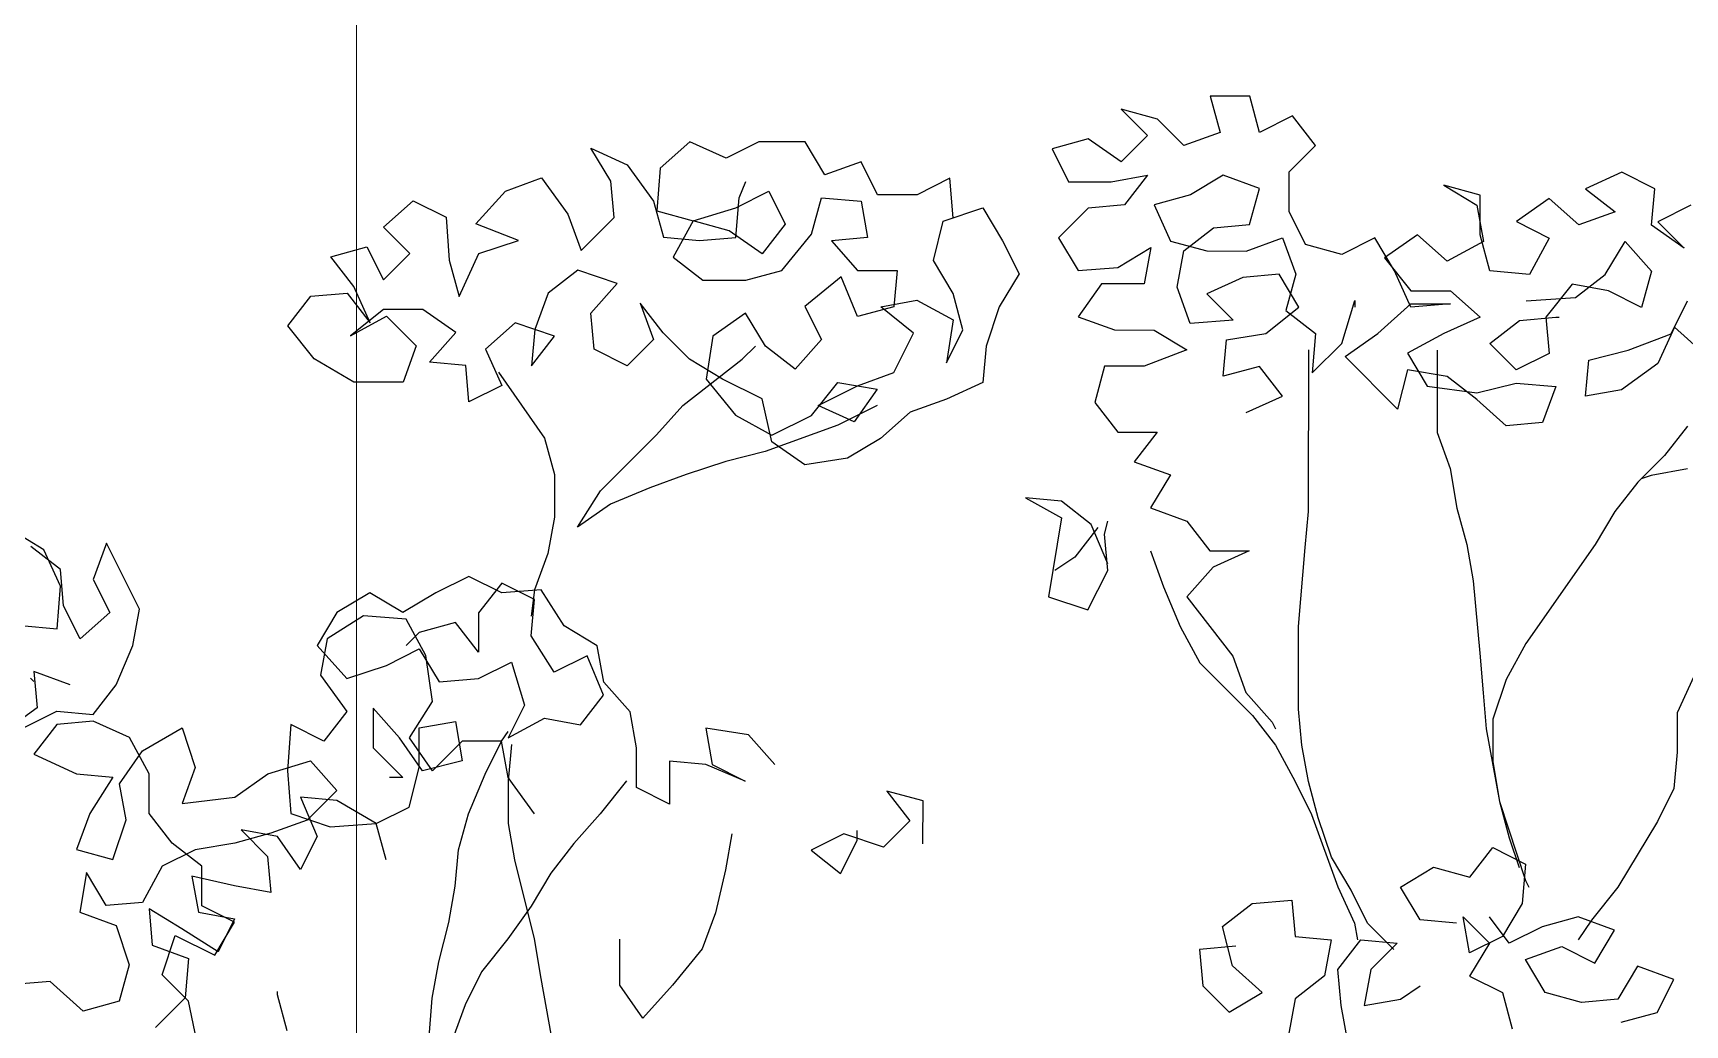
# Model space of a CAD drawing. Header units: millimetres. Extents: x 684983 to 685377, y 990360 to 990509.
# Drawn here: x 685187.835 to 685188.559, y 990424.189 to 990424.623 of the extents above; entities that cross this region are included whole.
import ezdxf

# ---------------------------------------------------------------- set-up
doc = ezdxf.new("R2010")
doc.units = ezdxf.units.MM
doc.layers.add('grid', color=8, linetype='Continuous', lineweight=9)
doc.layers.add('TEAK', color=7, linetype='Continuous')

# ---------------------------------------------------------------- blocks, each defined once
blk = doc.blocks.new('A$C25655A80')
at = {"color": 62}
for p, q in [((-0.01827, 2.09854), (-0.01539, 2.08796)), ((-0.00673, 2.09853), (-0.01827, 2.09854)), ((-0.00386, 2.08795), (-0.00673, 2.09853)), ((-0.04423, 2.09472), (-0.03654, 2.08702)), ((-0.03365, 2.09182), (-0.04423, 2.09472)), ((0.00576, 2.09275), (-0.00386, 2.08795)), ((0.01248, 2.08409), (0.00576, 2.09275)), ((-0.02597, 2.08413), (-0.03365, 2.09182)), ((-0.01539, 2.08796), (-0.02597, 2.08413)), ((-0.19901, 2.08332), (-0.18844, 2.07851)), ((-0.19325, 2.07371), (-0.19901, 2.08332)), ((-0.17016, 2.08522), (-0.17882, 2.07754)), ((-0.15959, 2.0804), (-0.17016, 2.08522)), ((-0.14998, 2.0852), (-0.15959, 2.0804)), ((-0.13652, 2.08519), (-0.14998, 2.0852)), ((-0.13076, 2.07557), (-0.13652, 2.08519)), ((-0.05385, 2.08607), (-0.06442, 2.0832)), ((-0.06442, 2.0832), (-0.05963, 2.07358)), ((-0.04424, 2.07934), (-0.05385, 2.08607)), ((-0.03654, 2.08702), (-0.04424, 2.07934)), ((0.00478, 2.07641), (0.01248, 2.08409)), ((-0.18844, 2.07851), (-0.18075, 2.06793)), ((-0.12018, 2.07941), (-0.13076, 2.07557)), ((-0.11538, 2.06979), (-0.12018, 2.07941)), ((-0.22401, 2.07085), (-0.21343, 2.07469)), ((-0.21343, 2.07469), (-0.20575, 2.0641)), ((-0.19229, 2.06313), (-0.19325, 2.07371)), ((-0.17882, 2.07754), (-0.1798, 2.06504)), ((-0.15576, 2.06886), (-0.15383, 2.07367)), ((-0.09423, 2.07458), (-0.10385, 2.06978)), ((-0.09328, 2.06304), (-0.09423, 2.07458)), ((-0.05963, 2.07358), (-0.04713, 2.07357)), ((-0.04713, 2.07357), (-0.03655, 2.07548)), ((-0.03655, 2.07548), (-0.04329, 2.06684)), ((-0.01444, 2.07546), (-0.02406, 2.06971)), ((-0.00387, 2.07161), (-0.01444, 2.07546)), ((0.00477, 2.06487), (0.00478, 2.07641)), ((0.10188, 2.07632), (0.0913, 2.07152)), ((0.11148, 2.0715), (0.10188, 2.07632)), ((-0.23267, 2.06124), (-0.22401, 2.07085)), ((-0.15673, 2.05733), (-0.15576, 2.06886)), ((-0.15672, 2.06598), (-0.14711, 2.07078)), ((-0.14711, 2.07078), (-0.14231, 2.06116)), ((-0.13462, 2.05827), (-0.13173, 2.06884)), ((-0.13173, 2.06884), (-0.12019, 2.06787)), ((-0.10385, 2.06978), (-0.11538, 2.06979)), ((-0.02406, 2.06971), (-0.03464, 2.06683)), ((-0.00677, 2.06104), (-0.00387, 2.07161)), ((0.04996, 2.07252), (0.05957, 2.06674)), ((0.06053, 2.06963), (0.04996, 2.07252)), ((0.06052, 2.05809), (0.06053, 2.06963)), ((0.08072, 2.06865), (0.0711, 2.06193)), ((0.08936, 2.06095), (0.08072, 2.06865)), ((0.0913, 2.07152), (0.09994, 2.06479)), ((0.11051, 2.06093), (0.11148, 2.0715)), ((-0.25959, 2.06031), (-0.25093, 2.06799)), ((-0.25093, 2.06799), (-0.24132, 2.06318)), ((-0.20575, 2.0641), (-0.20192, 2.05353)), ((-0.18075, 2.06793), (-0.17788, 2.05735)), ((-0.1798, 2.06504), (-0.16922, 2.06215)), ((-0.16922, 2.06215), (-0.15672, 2.06598)), ((-0.12019, 2.06787), (-0.11828, 2.05729)), ((-0.09617, 2.06208), (-0.08463, 2.06592)), ((-0.08463, 2.06592), (-0.07887, 2.0563)), ((-0.05386, 2.06589), (-0.06252, 2.05724)), ((-0.04329, 2.06684), (-0.05386, 2.06589)), ((-0.03464, 2.06683), (-0.02984, 2.05625)), ((0.00957, 2.05525), (0.00477, 2.06487)), ((0.05957, 2.06674), (0.06148, 2.05617)), ((0.09994, 2.06479), (0.08936, 2.06095)), ((0.12205, 2.06669), (0.11244, 2.06189)), ((-0.2519, 2.05261), (-0.25959, 2.06031)), ((-0.24132, 2.06318), (-0.24037, 2.05068)), ((-0.22018, 2.05643), (-0.23267, 2.06124)), ((-0.20192, 2.05353), (-0.19229, 2.06313)), ((-0.16922, 2.06215), (-0.175, 2.05158)), ((-0.15865, 2.05925), (-0.16922, 2.06215)), ((-0.14905, 2.05252), (-0.15865, 2.05925)), ((-0.14231, 2.06116), (-0.14905, 2.05252)), ((-0.09906, 2.05055), (-0.09617, 2.06208)), ((-0.026, 2.05336), (-0.01734, 2.06009)), ((-0.01734, 2.06009), (-0.00677, 2.06104)), ((0.0711, 2.06193), (0.08071, 2.05711)), ((0.12012, 2.05419), (0.11051, 2.06093)), ((0.11244, 2.06189), (0.12012, 2.05419)), ((-0.27498, 2.05167), (-0.2644, 2.05454)), ((-0.2644, 2.05454), (-0.2596, 2.04493)), ((-0.23172, 2.05259), (-0.22018, 2.05643)), ((-0.17788, 2.05735), (-0.16731, 2.05638)), ((-0.16731, 2.05638), (-0.15673, 2.05733)), ((-0.14328, 2.0477), (-0.13462, 2.05827)), ((-0.11828, 2.05729), (-0.12885, 2.05634)), ((-0.12885, 2.05634), (-0.12117, 2.04768)), ((-0.07887, 2.0563), (-0.07407, 2.04668)), ((-0.06252, 2.05724), (-0.05677, 2.04763)), ((-0.04523, 2.04858), (-0.03561, 2.05434)), ((-0.03561, 2.05434), (-0.03754, 2.04376)), ((-0.02984, 2.05625), (-0.01927, 2.05336)), ((-0.00773, 2.05335), (0.00284, 2.05718)), ((0.00284, 2.05718), (0.00668, 2.04661)), ((0.02014, 2.05236), (0.00957, 2.05525)), ((0.02976, 2.05716), (0.02014, 2.05236)), ((0.03552, 2.04754), (0.02976, 2.05716)), ((0.04226, 2.05811), (0.03264, 2.05139)), ((0.0509, 2.05041), (0.04226, 2.05811)), ((0.06148, 2.05617), (0.0509, 2.05041)), ((0.0634, 2.04752), (0.06052, 2.05809)), ((0.08071, 2.05711), (0.07493, 2.04654)), ((0.09704, 2.04652), (0.10282, 2.05613)), ((0.10282, 2.05613), (0.1105, 2.04747)), ((-0.26826, 2.04301), (-0.27498, 2.05167)), ((-0.2596, 2.04493), (-0.2519, 2.05261)), ((-0.24037, 2.05068), (-0.2375, 2.0401)), ((-0.2375, 2.0401), (-0.23172, 2.05259)), ((-0.175, 2.05158), (-0.16636, 2.04484)), ((-0.0933, 2.04093), (-0.09906, 2.05055)), ((-0.02793, 2.04279), (-0.026, 2.05336)), ((-0.01927, 2.05336), (-0.00773, 2.05335)), ((0.03264, 2.05139), (0.04032, 2.04177)), ((-0.20288, 2.04776), (-0.21154, 2.04104)), ((-0.19135, 2.0439), (-0.20288, 2.04776)), ((-0.16636, 2.04484), (-0.15386, 2.04483)), ((-0.15386, 2.04483), (-0.14328, 2.0477)), ((-0.12598, 2.04577), (-0.13656, 2.03712)), ((-0.12118, 2.03423), (-0.12598, 2.04577)), ((-0.12117, 2.04768), (-0.10964, 2.04767)), ((-0.10964, 2.04767), (-0.11061, 2.0371)), ((-0.07407, 2.04668), (-0.07985, 2.03707)), ((-0.05677, 2.04763), (-0.04523, 2.04858)), ((-0.0087, 2.04566), (-0.01928, 2.04086)), ((0.00187, 2.04661), (-0.0087, 2.04566)), ((0.00763, 2.03699), (0.00187, 2.04661)), ((0.00668, 2.04661), (0.00379, 2.03603)), ((0.04032, 2.03696), (0.03552, 2.04754)), ((0.07493, 2.04654), (0.0634, 2.04752)), ((0.08838, 2.0398), (0.09704, 2.04652)), ((0.1105, 2.04747), (0.10761, 2.0369)), ((-0.28749, 2.03149), (-0.28076, 2.04014)), ((-0.28076, 2.04014), (-0.27018, 2.04109)), ((-0.27018, 2.04109), (-0.26346, 2.03243)), ((-0.26346, 2.03243), (-0.26826, 2.04301)), ((-0.21154, 2.04104), (-0.2154, 2.03047)), ((-0.19905, 2.03526), (-0.19135, 2.0439)), ((-0.09043, 2.03035), (-0.0933, 2.04093)), ((-0.05004, 2.04377), (-0.05678, 2.03417)), ((-0.03754, 2.04376), (-0.05004, 2.04377)), ((-0.02409, 2.03221), (-0.02793, 2.04279)), ((-0.01928, 2.04086), (-0.0116, 2.03316)), ((0.04032, 2.04177), (0.05186, 2.04176)), ((0.05186, 2.04176), (0.0605, 2.03406)), ((0.07396, 2.03885), (0.08838, 2.0398)), ((0.08743, 2.04365), (0.07973, 2.03404)), ((0.098, 2.04172), (0.08743, 2.04365)), ((0.10761, 2.0369), (0.098, 2.04172)), ((-0.25961, 2.03628), (-0.26923, 2.02859)), ((-0.24807, 2.03626), (-0.25961, 2.03628)), ((-0.23847, 2.02953), (-0.24807, 2.03626)), ((-0.1981, 2.02468), (-0.19905, 2.03526)), ((-0.18463, 2.03813), (-0.18079, 2.02755)), ((-0.17791, 2.02947), (-0.18463, 2.03813)), ((-0.15387, 2.03522), (-0.16349, 2.0285)), ((-0.14811, 2.0256), (-0.15387, 2.03522)), ((-0.13656, 2.03712), (-0.13177, 2.02751)), ((-0.11061, 2.0371), (-0.12118, 2.03423)), ((-0.11445, 2.0371), (-0.10388, 2.03902)), ((-0.10485, 2.0294), (-0.11445, 2.0371)), ((-0.10388, 2.03902), (-0.09331, 2.03324)), ((-0.07985, 2.03707), (-0.0837, 2.02554)), ((-0.00199, 2.02931), (0.00763, 2.03699)), ((0.00379, 2.03603), (0.01243, 2.0293)), ((0.02012, 2.02641), (0.02398, 2.0389)), ((0.02398, 2.0389), (0.02397, 2.03698)), ((0.0307, 2.02928), (0.04032, 2.03792)), ((0.04032, 2.03792), (0.05185, 2.03791)), ((0.05185, 2.03791), (0.04032, 2.03696)), ((0.11625, 2.0292), (0.12107, 2.03881)), ((-0.27981, 2.02187), (-0.28749, 2.03149)), ((-0.26923, 2.02859), (-0.25865, 2.03435)), ((-0.25865, 2.03435), (-0.25001, 2.02569)), ((-0.22116, 2.03239), (-0.22982, 2.02471)), ((-0.20963, 2.02854), (-0.22116, 2.03239)), ((-0.2154, 2.03047), (-0.21637, 2.01989)), ((-0.09331, 2.03324), (-0.09524, 2.02074)), ((-0.09524, 2.02074), (-0.09043, 2.03035)), ((-0.05678, 2.03417), (-0.04621, 2.03031)), ((-0.04621, 2.03031), (-0.03467, 2.0303)), ((-0.03467, 2.0303), (-0.02506, 2.02452)), ((-0.0116, 2.03316), (-0.02409, 2.03221)), ((0.0605, 2.03406), (0.04992, 2.02926)), ((0.06338, 2.02637), (0.07204, 2.03309)), ((0.07204, 2.03309), (0.08261, 2.03404)), ((0.07973, 2.03404), (0.08068, 2.02347)), ((0.08261, 2.03404), (0.08357, 2.03404)), ((0.11722, 2.03112), (0.1124, 2.02055)), ((0.12586, 2.02343), (0.11722, 2.03112)), ((-0.25001, 2.02569), (-0.25386, 2.01512)), ((-0.24617, 2.02088), (-0.23847, 2.02953)), ((-0.21637, 2.01989), (-0.20963, 2.02854)), ((-0.18079, 2.02755), (-0.18849, 2.01987)), ((-0.17022, 2.02177), (-0.17791, 2.02947)), ((-0.16349, 2.0285), (-0.16542, 2.016)), ((-0.15484, 2.02176), (-0.15099, 2.0256)), ((-0.13946, 2.01886), (-0.14811, 2.0256)), ((-0.13177, 2.02751), (-0.13946, 2.01886)), ((-0.11063, 2.01787), (-0.10485, 2.0294)), ((-0.0837, 2.02554), (-0.08467, 2.01497)), ((-0.0145, 2.01682), (-0.01353, 2.0274)), ((-0.01353, 2.0274), (-0.00199, 2.02931)), ((0.01243, 2.0293), (0.01146, 2.01776)), ((0.01146, 2.01776), (0.02012, 2.02641)), ((0.02108, 2.02256), (0.0307, 2.02928)), ((0.04992, 2.02926), (0.03934, 2.0235)), ((0.07106, 2.01867), (0.06338, 2.02637)), ((0.10375, 2.02441), (0.11625, 2.0292)), ((-0.26828, 2.01513), (-0.27981, 2.02187)), ((-0.23559, 2.01991), (-0.24617, 2.02088)), ((-0.22982, 2.02471), (-0.22502, 2.01413)), ((-0.18849, 2.01987), (-0.1981, 2.02468)), ((-0.17216, 2.00832), (-0.15484, 2.02176)), ((-0.16061, 2.016), (-0.17022, 2.02177)), ((-0.02506, 2.02452), (-0.03756, 2.01973)), ((0.01046, 1.97739), (0.0105, 2.02449)), ((0.03644, 2.00717), (0.02108, 2.02256)), ((0.03934, 2.0235), (0.0451, 2.01389)), ((0.048, 2.02446), (0.04797, 2.00043)), ((0.08068, 2.02347), (0.07106, 2.01867)), ((0.09124, 2.01096), (0.09221, 2.02153)), ((0.09221, 2.02153), (0.10375, 2.02441)), ((0.1124, 2.02055), (0.10182, 2.01287)), ((-0.23464, 2.00934), (-0.23559, 2.01991)), ((-0.22598, 2.01798), (-0.21254, 1.99874)), ((-0.16542, 2.016), (-0.15678, 2.00542)), ((-0.14908, 2.01022), (-0.16061, 2.016)), ((-0.1212, 2.01404), (-0.11063, 2.01787)), ((-0.0491, 2.01974), (-0.05199, 2.00917)), ((-0.03756, 2.01973), (-0.0491, 2.01974)), ((-0.00392, 2.0197), (-0.0145, 2.01682)), ((0.0028, 2.01104), (-0.00392, 2.0197)), ((0.03934, 2.0187), (0.03644, 2.00717)), ((0.05087, 2.01677), (0.03934, 2.0187)), ((0.05952, 2.01003), (0.05087, 2.01677)), ((-0.25386, 2.01512), (-0.26828, 2.01513)), ((-0.22502, 2.01413), (-0.23464, 2.00934)), ((-0.13467, 2.0054), (-0.12697, 2.01501)), ((-0.13274, 2.00828), (-0.1212, 2.01404)), ((-0.12697, 2.01501), (-0.11544, 2.01307)), ((-0.11544, 2.01307), (-0.12217, 2.00347)), ((-0.08467, 2.01497), (-0.09525, 2.01017)), ((-0.00778, 2.00624), (0.0028, 2.01104)), ((0.0451, 2.01389), (0.05952, 2.01195)), ((0.05952, 2.01195), (0.07106, 2.01482)), ((0.07106, 2.01482), (0.08259, 2.01385)), ((0.08259, 2.01385), (0.07874, 2.00328)), ((0.10182, 2.01287), (0.09124, 2.01096)), ((-0.17986, 1.99967), (-0.17216, 2.00832)), ((-0.14621, 1.99772), (-0.14908, 2.01022)), ((-0.12217, 2.00347), (-0.13274, 2.00828)), ((-0.11544, 2.00827), (-0.12698, 2.00251)), ((-0.10583, 2.00633), (-0.11449, 1.99865)), ((-0.09525, 2.01017), (-0.10583, 2.00633)), ((-0.05199, 2.00917), (-0.04527, 2.00051)), ((0.06816, 2.00233), (0.05952, 2.01003)), ((-0.15678, 2.00542), (-0.14621, 1.99964)), ((-0.12698, 2.00251), (-0.14814, 1.99484)), ((-0.14621, 1.99964), (-0.13467, 2.0054)), ((0.07874, 2.00328), (0.06816, 2.00233)), ((0.12103, 2.00228), (0.1143, 1.99364)), ((-0.21254, 1.99874), (-0.20967, 1.98816)), ((-0.19621, 1.98335), (-0.17986, 1.99967)), ((-0.13661, 1.99098), (-0.14621, 1.99772)), ((-0.11449, 1.99865), (-0.12411, 1.99289)), ((-0.04527, 2.00051), (-0.03374, 2.0005)), ((-0.03374, 2.0005), (-0.04047, 1.99185)), ((0.04797, 2.00043), (0.05181, 1.98985)), ((-0.15968, 1.99196), (-0.17121, 1.98813)), ((-0.14814, 1.99484), (-0.15968, 1.99196)), ((-0.12411, 1.99289), (-0.13661, 1.99098)), ((-0.04047, 1.99185), (-0.0299, 1.988)), ((0.1143, 1.99364), (0.1066, 1.98595)), ((-0.20967, 1.98816), (-0.20968, 1.97567)), ((-0.17121, 1.98813), (-0.18179, 1.98429)), ((-0.0299, 1.988), (-0.03568, 1.97839)), ((0.05181, 1.98985), (0.05372, 1.97831)), ((0.11045, 1.98787), (0.10756, 1.98691)), ((0.12102, 1.98978), (0.11045, 1.98787)), ((-0.20295, 1.97278), (-0.19621, 1.98335)), ((-0.18179, 1.98429), (-0.19333, 1.9795)), ((0.1066, 1.98595), (0.09986, 1.97731)), ((-0.19333, 1.9795), (-0.20295, 1.97278)), ((-0.07221, 1.98131), (-0.06164, 1.97553)), ((-0.06163, 1.98034), (-0.07221, 1.98131)), ((-0.05299, 1.9736), (-0.06163, 1.98034)), ((-0.03568, 1.97839), (-0.02511, 1.97454)), ((0.00949, 1.96682), (0.01046, 1.97739)), ((0.05372, 1.97831), (0.0566, 1.96773)), ((0.09986, 1.97731), (0.09409, 1.9677)), ((-0.20968, 1.97567), (-0.21161, 1.9651)), ((-0.06164, 1.97553), (-0.0655, 1.95246)), ((-0.05107, 1.97264), (-0.0578, 1.96399)), ((-0.04819, 1.96206), (-0.05299, 1.9736)), ((-0.04915, 1.97071), (-0.04818, 1.97456)), ((-0.02511, 1.97454), (-0.01839, 1.96588)), ((-0.35869, 1.96619), (-0.3683, 1.97197)), ((-0.34042, 1.9681), (-0.34428, 1.95753)), ((-0.33083, 1.94886), (-0.34042, 1.9681)), ((-0.04819, 1.96014), (-0.04915, 1.97071)), ((0.0566, 1.96773), (0.05851, 1.95716)), ((0.09409, 1.9677), (0.07387, 1.93888)), ((-0.35389, 1.96042), (-0.36253, 1.96716)), ((-0.35389, 1.95561), (-0.35869, 1.96619)), ((-0.21161, 1.9651), (-0.21547, 1.95452)), ((-0.0578, 1.96399), (-0.06357, 1.96015)), ((-0.03569, 1.9659), (-0.03186, 1.95532)), ((-0.01839, 1.96588), (-0.00685, 1.96587)), ((-0.00685, 1.96587), (-0.01743, 1.96107)), ((0.00755, 1.94375), (0.00949, 1.96682)), ((-0.35294, 1.94984), (-0.35389, 1.96042)), ((-0.23469, 1.95839), (-0.24431, 1.95359)), ((-0.22508, 1.95357), (-0.23469, 1.95839)), ((-0.05397, 1.94861), (-0.04819, 1.96014)), ((-0.01743, 1.96107), (-0.02513, 1.95243)), ((-0.35486, 1.94312), (-0.35389, 1.95561)), ((-0.34428, 1.95753), (-0.33948, 1.94791)), ((-0.26353, 1.95361), (-0.27315, 1.94785)), ((-0.25392, 1.94783), (-0.26353, 1.95361)), ((-0.24431, 1.95359), (-0.25392, 1.94783)), ((-0.22508, 1.95646), (-0.23181, 1.94781)), ((-0.21547, 1.95164), (-0.22508, 1.95646)), ((-0.21354, 1.95452), (-0.22508, 1.95357)), ((-0.21547, 1.95452), (-0.21643, 1.94683)), ((-0.20682, 1.94394), (-0.21354, 1.95452)), ((-0.03186, 1.95532), (-0.02706, 1.94378)), ((0.05851, 1.95716), (0.06041, 1.93601)), ((-0.34814, 1.94023), (-0.35294, 1.94984)), ((-0.33276, 1.93829), (-0.33083, 1.94886)), ((-0.21644, 1.94107), (-0.21547, 1.95164)), ((-0.0655, 1.95246), (-0.05397, 1.94861)), ((-0.02513, 1.95243), (-0.01169, 1.93511)), ((-0.36544, 1.94409), (-0.35486, 1.94312)), ((-0.33948, 1.94791), (-0.34814, 1.94023)), ((-0.27315, 1.94785), (-0.27893, 1.93824)), ((-0.26546, 1.94688), (-0.27604, 1.94016)), ((-0.25296, 1.94591), (-0.26546, 1.94688)), ((-0.24721, 1.93533), (-0.25296, 1.94591)), ((-0.23855, 1.94493), (-0.24912, 1.94206)), ((-0.23182, 1.93627), (-0.23855, 1.94493)), ((-0.23181, 1.94781), (-0.23182, 1.93627)), ((-0.19722, 1.93817), (-0.20682, 1.94394)), ((-0.02706, 1.94378), (-0.0213, 1.9332)), ((0.00753, 1.91971), (0.00755, 1.94375)), ((-0.27604, 1.94016), (-0.27797, 1.92959)), ((-0.24912, 1.94206), (-0.25297, 1.93822)), ((-0.20972, 1.93049), (-0.21644, 1.94107)), ((0.07387, 1.93888), (0.06809, 1.92831)), ((-0.33758, 1.92676), (-0.33276, 1.93829)), ((-0.27893, 1.93824), (-0.27028, 1.92862)), ((-0.25874, 1.93245), (-0.24913, 1.93725)), ((-0.24913, 1.93725), (-0.24337, 1.92763)), ((-0.2453, 1.92187), (-0.24721, 1.93533)), ((-0.2001, 1.93528), (-0.20972, 1.93049)), ((-0.19531, 1.92374), (-0.2001, 1.93528)), ((-0.1953, 1.92759), (-0.19722, 1.93817)), ((-0.01169, 1.93511), (-0.00785, 1.92453)), ((0.06041, 1.93601), (0.06136, 1.92447)), ((-0.3616, 1.93063), (-0.36065, 1.92005)), ((-0.35103, 1.92677), (-0.3616, 1.93063)), ((-0.27797, 1.92959), (-0.27029, 1.91901)), ((-0.27028, 1.92862), (-0.25874, 1.93245)), ((-0.23183, 1.92858), (-0.22221, 1.93338)), ((-0.22221, 1.93338), (-0.21838, 1.92088)), ((-0.0213, 1.9332), (-0.00593, 1.9178)), ((0.12289, 1.92922), (0.11807, 1.91865)), ((-0.36257, 1.9287), (-0.36161, 1.92774)), ((-0.34431, 1.91811), (-0.33758, 1.92676)), ((-0.24337, 1.92763), (-0.23183, 1.92858)), ((-0.18762, 1.91893), (-0.1953, 1.92759)), ((-0.00785, 1.92453), (-0.00017, 1.91588)), ((0.06136, 1.92447), (0.06231, 1.9139)), ((0.06809, 1.92831), (0.06424, 1.91678)), ((-0.36065, 1.92005), (-0.37123, 1.91237)), ((-0.3645, 1.91429), (-0.35489, 1.91908)), ((-0.35489, 1.91908), (-0.34431, 1.91811)), ((-0.2626, 1.91996), (-0.26261, 1.90842)), ((-0.25492, 1.9113), (-0.2626, 1.91996)), ((-0.25203, 1.9113), (-0.2453, 1.92187)), ((-0.21838, 1.92088), (-0.2232, 1.91127)), ((-0.20204, 1.9151), (-0.19531, 1.92374)), ((0.00848, 1.90914), (0.00753, 1.91971)), ((-0.35489, 1.91524), (-0.36163, 1.90659)), ((-0.34431, 1.91619), (-0.35489, 1.91524)), ((-0.33374, 1.91137), (-0.34431, 1.91619)), ((-0.28664, 1.91518), (-0.28761, 1.90172)), ((-0.27703, 1.91036), (-0.28664, 1.91518)), ((-0.27029, 1.91901), (-0.27703, 1.91036)), ((-0.24915, 1.91418), (-0.23857, 1.91609)), ((-0.23857, 1.91609), (-0.23666, 1.90456)), ((-0.2232, 1.91127), (-0.21262, 1.91703)), ((-0.21262, 1.91703), (-0.20204, 1.9151)), ((-0.18571, 1.90835), (-0.18762, 1.91893)), ((-0.00593, 1.9178), (0.00079, 1.90915)), ((-0.00017, 1.91588), (0.00079, 1.91395)), ((0.06424, 1.91678), (0.06423, 1.90428)), ((0.11807, 1.91865), (0.11806, 1.90712)), ((-0.32799, 1.90079), (-0.33374, 1.91137)), ((-0.3299, 1.90753), (-0.31836, 1.91424)), ((-0.31836, 1.91424), (-0.31453, 1.9027)), ((-0.2482, 1.90168), (-0.25492, 1.9113)), ((-0.24531, 1.90168), (-0.25203, 1.9113)), ((-0.24916, 1.90264), (-0.24915, 1.91418)), ((-0.23665, 1.91032), (-0.24531, 1.90168)), ((-0.22512, 1.91031), (-0.23665, 1.91032)), ((-0.22993, 1.9007), (-0.22512, 1.91031)), ((-0.22512, 1.91031), (-0.22319, 1.9132)), ((-0.22321, 1.89974), (-0.22512, 1.91031)), ((-0.16551, 1.9141), (-0.1636, 1.90353)), ((-0.15302, 1.91217), (-0.16551, 1.9141)), ((-0.14534, 1.90351), (-0.15302, 1.91217)), ((0.06231, 1.9139), (0.06614, 1.89274)), ((-0.36163, 1.90659), (-0.34914, 1.90081)), ((-0.33664, 1.89792), (-0.3299, 1.90753)), ((-0.26261, 1.90842), (-0.25397, 1.89977)), ((-0.22224, 1.90935), (-0.22321, 1.89878)), ((-0.18572, 1.89682), (-0.18571, 1.90835)), ((0.00079, 1.90915), (0.00654, 1.89857)), ((0.01039, 1.89856), (0.00848, 1.90914)), ((0.11806, 1.90712), (0.11709, 1.89654)), ((-0.34914, 1.90081), (-0.33856, 1.89984)), ((-0.33856, 1.89984), (-0.3453, 1.88927)), ((-0.328, 1.88926), (-0.32799, 1.90079)), ((-0.31453, 1.9027), (-0.31838, 1.89213)), ((-0.303, 1.89404), (-0.29338, 1.90076)), ((-0.29338, 1.90076), (-0.28088, 1.9046)), ((-0.28761, 1.90172), (-0.28666, 1.88922)), ((-0.28088, 1.9046), (-0.2732, 1.89594)), ((-0.25205, 1.89111), (-0.24916, 1.90264)), ((-0.23666, 1.90456), (-0.2482, 1.90168)), ((-0.23475, 1.88917), (-0.22993, 1.9007)), ((-0.1761, 1.9045), (-0.17611, 1.892)), ((-0.16552, 1.90353), (-0.1761, 1.9045)), ((-0.15399, 1.89871), (-0.16552, 1.90353)), ((-0.1636, 1.90353), (-0.15399, 1.89871)), ((0.06423, 1.90428), (0.06614, 1.89274)), ((-0.33473, 1.88734), (-0.33664, 1.89792)), ((-0.2732, 1.89594), (-0.28186, 1.88729)), ((-0.25397, 1.89977), (-0.25781, 1.89977)), ((-0.22321, 1.89878), (-0.22322, 1.88628)), ((-0.21553, 1.88916), (-0.22321, 1.89974)), ((-0.1886, 1.89874), (-0.1963, 1.88914)), ((-0.17611, 1.892), (-0.18572, 1.89682)), ((-0.10209, 1.8929), (-0.11266, 1.89579)), ((-0.11266, 1.89579), (-0.10594, 1.88713)), ((0.00654, 1.89857), (0.01134, 1.88895)), ((0.01326, 1.88799), (0.01039, 1.89856)), ((0.11709, 1.89654), (0.11228, 1.88693)), ((-0.31838, 1.89213), (-0.303, 1.89404)), ((-0.28377, 1.89402), (-0.27898, 1.88248)), ((-0.2732, 1.89305), (-0.28377, 1.89402)), ((-0.26167, 1.88631), (-0.2732, 1.89305)), ((-0.26167, 1.88631), (-0.25205, 1.89111)), ((-0.1021, 1.8804), (-0.10209, 1.8929)), ((0.06614, 1.89274), (0.07381, 1.86966)), ((0.06614, 1.89274), (0.06901, 1.88217)), ((-0.3453, 1.88927), (-0.34916, 1.8787)), ((-0.33858, 1.87581), (-0.33473, 1.88734)), ((-0.32128, 1.8806), (-0.328, 1.88926)), ((-0.28186, 1.88729), (-0.29243, 1.88346)), ((-0.28666, 1.88922), (-0.27513, 1.88537)), ((-0.27513, 1.88537), (-0.26167, 1.88631)), ((-0.2588, 1.87574), (-0.26167, 1.88631)), ((-0.23764, 1.8786), (-0.23475, 1.88917)), ((-0.22322, 1.88628), (-0.22131, 1.8757)), ((-0.1963, 1.88914), (-0.204, 1.88049)), ((-0.10594, 1.88713), (-0.11364, 1.87945)), ((0.01134, 1.88895), (0.01901, 1.86779)), ((0.0171, 1.87645), (0.01326, 1.88799)), ((0.11228, 1.88693), (0.10072, 1.86772)), ((-0.31263, 1.87386), (-0.32128, 1.8806)), ((-0.30301, 1.88058), (-0.31455, 1.87867)), ((-0.29243, 1.88346), (-0.30301, 1.88058)), ((-0.30109, 1.88443), (-0.2934, 1.87673)), ((-0.29051, 1.8825), (-0.30109, 1.88443)), ((-0.28379, 1.87288), (-0.29051, 1.8825)), ((-0.27898, 1.88248), (-0.28379, 1.87288)), ((-0.15785, 1.88334), (-0.15978, 1.87276)), ((-0.12517, 1.88331), (-0.13479, 1.87851)), ((-0.12614, 1.87177), (-0.12132, 1.88138)), ((-0.11364, 1.87945), (-0.12517, 1.88331)), ((-0.12132, 1.88138), (-0.12132, 1.88426)), ((0.06901, 1.88217), (0.07189, 1.87351)), ((-0.34916, 1.8787), (-0.33858, 1.87581)), ((-0.31455, 1.87867), (-0.32417, 1.87387)), ((-0.2934, 1.87673), (-0.29245, 1.86615)), ((-0.23862, 1.86803), (-0.23764, 1.8786)), ((-0.22131, 1.8757), (-0.21556, 1.85263)), ((-0.204, 1.88049), (-0.21073, 1.87185)), ((-0.13479, 1.87851), (-0.12614, 1.87177)), ((0.02286, 1.86683), (0.0171, 1.87645)), ((0.05747, 1.87064), (0.0642, 1.87929)), ((0.0642, 1.87929), (0.07381, 1.87447)), ((-0.34628, 1.87197), (-0.34821, 1.86044)), ((-0.34052, 1.86235), (-0.34628, 1.87197)), ((-0.32417, 1.87387), (-0.32994, 1.86331)), ((-0.31552, 1.87098), (-0.3136, 1.86041)), ((-0.30302, 1.86809), (-0.31552, 1.87098)), ((-0.31264, 1.86233), (-0.31263, 1.87386)), ((-0.21073, 1.87185), (-0.21651, 1.86224)), ((-0.15978, 1.87276), (-0.16268, 1.86027)), ((0.03728, 1.86778), (0.0469, 1.87353)), ((0.0469, 1.87353), (0.05747, 1.87064)), ((0.07381, 1.87447), (0.07284, 1.86294)), ((-0.29245, 1.86615), (-0.30302, 1.86809)), ((-0.24055, 1.85746), (-0.23862, 1.86803)), ((0.01901, 1.86779), (0.02381, 1.85721)), ((0.02766, 1.85721), (0.02286, 1.86683)), ((0.04304, 1.85816), (0.03728, 1.86778)), ((0.07381, 1.86966), (0.07477, 1.86774)), ((0.10072, 1.86772), (0.09302, 1.85811)), ((-0.32994, 1.86331), (-0.34052, 1.86235)), ((-0.32802, 1.86138), (-0.32707, 1.85081)), ((-0.31842, 1.8556), (-0.32802, 1.86138)), ((-0.30303, 1.85751), (-0.31264, 1.86233)), ((-0.21651, 1.86224), (-0.22325, 1.85263)), ((-0.01464, 1.85629), (-0.00599, 1.86301)), ((-0.00599, 1.86301), (0.00555, 1.86396)), ((0.00555, 1.86396), (0.0065, 1.85338)), ((0.07284, 1.86294), (0.06706, 1.85333)), ((-0.34821, 1.86044), (-0.33764, 1.85658)), ((-0.33764, 1.85658), (-0.33381, 1.84504)), ((-0.3136, 1.86041), (-0.30303, 1.85847)), ((-0.30881, 1.84791), (-0.30303, 1.85751)), ((-0.30303, 1.85847), (-0.30785, 1.84887)), ((-0.24344, 1.84592), (-0.24055, 1.85746)), ((-0.16268, 1.86027), (-0.16653, 1.8497)), ((0.02381, 1.85721), (0.02477, 1.85241)), ((0.03534, 1.84951), (0.02766, 1.85721)), ((0.05361, 1.85719), (0.04304, 1.85816)), ((0.05553, 1.85911), (0.06322, 1.85141)), ((0.05745, 1.84853), (0.05553, 1.85911)), ((0.06899, 1.8514), (0.06323, 1.8591)), ((0.08918, 1.85908), (0.0786, 1.8562)), ((0.09302, 1.85811), (0.08917, 1.85235)), ((0.09975, 1.85522), (0.08918, 1.85908)), ((-0.3242, 1.84215), (-0.32034, 1.85368)), ((-0.32034, 1.85368), (-0.30881, 1.84791)), ((-0.30785, 1.84887), (-0.31842, 1.8556)), ((-0.22325, 1.85263), (-0.23095, 1.84303)), ((-0.21556, 1.85263), (-0.21365, 1.84109)), ((-0.19058, 1.83915), (-0.19056, 1.8526)), ((-0.01177, 1.84475), (-0.01464, 1.85629)), ((0.0065, 1.85338), (0.01708, 1.85241)), ((0.01708, 1.85241), (0.01514, 1.84184)), ((0.01899, 1.84376), (0.02573, 1.85241)), ((0.02573, 1.85241), (0.0363, 1.85143)), ((0.06706, 1.85333), (0.05745, 1.84853)), ((0.0786, 1.8562), (0.06899, 1.8514)), ((0.09397, 1.84561), (0.09975, 1.85522)), ((-0.32707, 1.85081), (-0.3165, 1.84695)), ((-0.3165, 1.84695), (-0.31747, 1.83542)), ((-0.16653, 1.8497), (-0.1752, 1.83913)), ((-0.0108, 1.85052), (-0.02138, 1.84956)), ((-0.02138, 1.84956), (-0.02043, 1.83899)), ((0.0363, 1.85143), (0.0286, 1.84375)), ((0.06322, 1.85141), (0.05744, 1.8418)), ((0.07379, 1.84659), (0.08437, 1.85043)), ((0.08437, 1.85043), (0.09397, 1.84561)), ((-0.33381, 1.84504), (-0.3367, 1.83447)), ((-0.31651, 1.83445), (-0.3242, 1.84215)), ((-0.24537, 1.83535), (-0.24344, 1.84592)), ((-0.23095, 1.84303), (-0.23576, 1.83342)), ((-0.00312, 1.83705), (-0.01177, 1.84475)), ((0.01994, 1.83318), (0.01899, 1.84376)), ((0.0286, 1.84375), (0.02667, 1.83318)), ((0.07955, 1.83698), (0.07379, 1.84659)), ((0.10647, 1.84464), (0.10069, 1.83503)), ((0.11704, 1.84079), (0.10647, 1.84464)), ((-0.35688, 1.84026), (-0.36746, 1.83931)), ((-0.34728, 1.8316), (-0.35688, 1.84026)), ((-0.29055, 1.83635), (-0.29055, 1.83731)), ((-0.21365, 1.84109), (-0.20982, 1.81994)), ((-0.18386, 1.82953), (-0.19058, 1.83915)), ((-0.1752, 1.83913), (-0.18386, 1.82953)), ((-0.02043, 1.83899), (-0.01274, 1.83129)), ((0.01514, 1.84184), (0.00649, 1.83512)), ((0.03725, 1.83509), (0.04302, 1.83893)), ((0.05744, 1.8418), (0.06705, 1.83699)), ((0.11223, 1.83118), (0.11704, 1.84079)), ((-0.3367, 1.83447), (-0.34728, 1.8316)), ((-0.31747, 1.83542), (-0.32613, 1.82677)), ((-0.31364, 1.82099), (-0.31651, 1.83445)), ((-0.28768, 1.82578), (-0.29055, 1.83635)), ((-0.24635, 1.82285), (-0.24537, 1.83535)), ((-0.23576, 1.83342), (-0.23962, 1.82285)), ((-0.01274, 1.83129), (-0.00312, 1.83705)), ((0.00649, 1.83512), (0.00455, 1.82455)), ((0.02186, 1.82261), (0.01994, 1.83318)), ((0.02667, 1.83318), (0.03725, 1.83509)), ((0.06705, 1.83699), (0.06992, 1.82641)), ((0.09012, 1.83408), (0.07955, 1.83698)), ((0.10069, 1.83503), (0.09012, 1.83408)), ((0.10165, 1.8283), (0.11223, 1.83118))]:
    blk.add_line(p, q, dxfattribs=at)
blk = doc.blocks.new('TR')
blk.add_blockref('A$C25655A80', (0.01921, 0.01485, 1.34531))

msp = doc.modelspace()

# ---------------------------------------------------------------- linework, layer by layer
at = {"layer": 'grid'}
msp.add_line((685187.9771, 990509.15479), (685187.9771, 990370.8996), dxfattribs=at)

# ---------------------------------------------------------------- block references
at = {"layer": 'TEAK', "xscale": 1.5, "yscale": 1.5, "zscale": 1.5}
msp.add_blockref('TR', (685188.34947, 990421.425, 97.8), dxfattribs=at)

doc.saveas('drawing.dxf')
